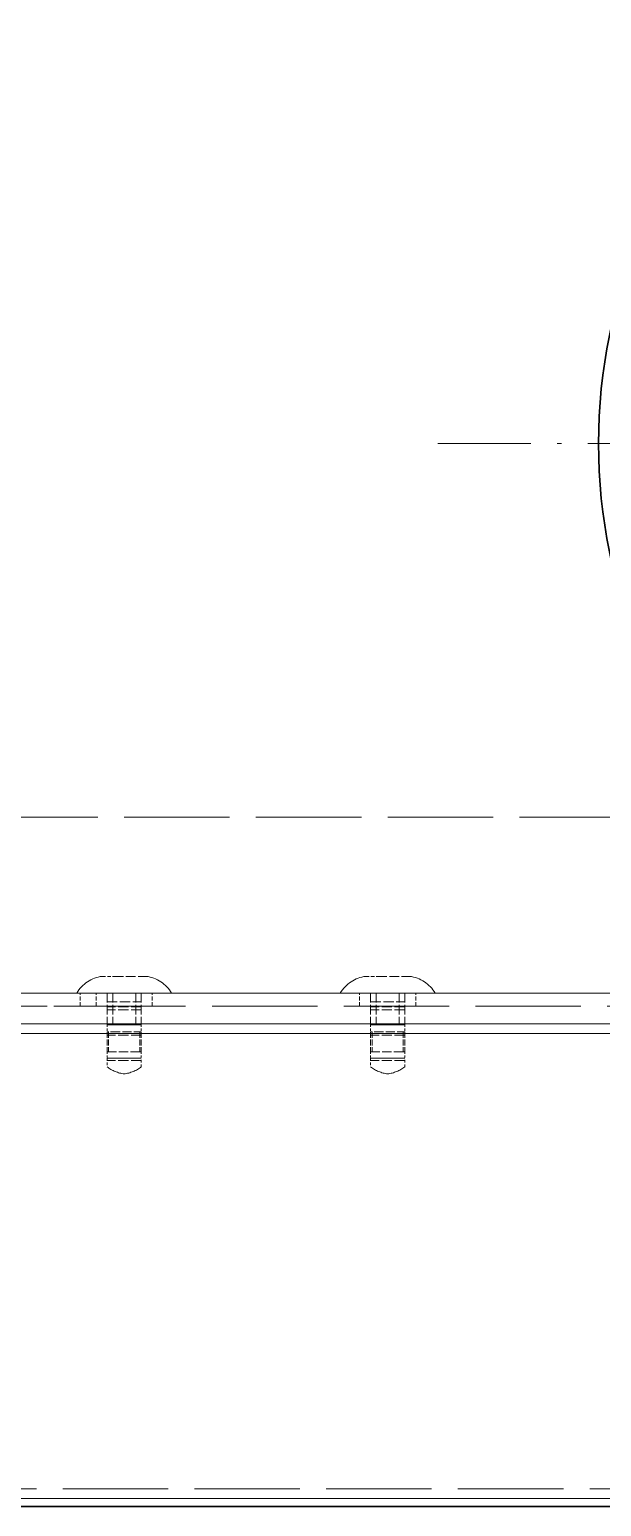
# Model space of a CAD drawing. Extents: x 23 to 587, y 4 to 413.
# Drawn here: x 249.5 to 282.1, y 147.7 to 231.7 of the extents above; entities that cross this region are included whole.
import ezdxf

# ---------------------------------------------------------------- set-up
doc = ezdxf.new("R2010")
doc.units = 0
doc.linetypes.add('DASHDOT', pattern=[18.5, 12, -3, 0.5, -3])
doc.linetypes.add('DASHED', pattern=[15, 12, -3])
doc.layers.get('0').update_dxf_attribs({"lineweight": 13})

# ---------------------------------------------------------------- blocks, each defined once
blk = doc.blocks.new('BLOCK350')
at = {"color": 7, "linetype": 'DASHDOT', "lineweight": 13}
for p, q in [((414.39, 232.7), (414.39, 74.1)), ((493.69, 153.4), (335.09, 153.4))]:
    blk.add_line(p, q, dxfattribs=at)
blk = doc.blocks.new('BLOCK372')
at = {"color": 7, "linetype": 'DASHED', "lineweight": 13}
for p, q in [((119.39, 110.9), (369.39, 110.9)), ((14.39, 90.9), (474.39, 90.9)), ((464.39, 90.9), (294.39, 90.9)), ((294.39, 89.4), (464.39, 89.4)), ((-65.61, 87.39), (556.39, 87.39)), ((-67.61, 34.5), (556.39, 34.5))]:
    blk.add_line(p, q, dxfattribs=at)
at = {"color": 7, "linetype": 'DASHED', "lineweight": 13, "ltscale": 0.032536}
for p, q in [((296.89, 92.8), (298.19, 92.8)), ((326.89, 92.8), (328.19, 92.8))]:
    blk.add_line(p, q, dxfattribs=at)
at = {"color": 7, "linetype": 'DASHED', "lineweight": 13, "ltscale": 0.092464}
for p, q in [((298.19, 92.8), (301.89, 92.8)), ((328.19, 92.8), (331.89, 92.8))]:
    blk.add_line(p, q, dxfattribs=at)
at = {"color": 7, "linetype": 'DASHED', "lineweight": 13, "ltscale": 0.25}
for p, q in [((294.39, 90.9), (284.39, 90.9)), ((294.39, 89.4), (284.39, 89.4))]:
    blk.add_line(p, q, dxfattribs=at)
at = {"color": 7, "linetype": 'DASHED', "lineweight": 13, "ltscale": 0.070278}
for p, q in [((293.99, 90.9), (296.8, 90.9)), ((323.99, 90.9), (326.8, 90.9))]:
    blk.add_line(p, q, dxfattribs=at)
at = {"color": 7, "linetype": 'DASHED', "lineweight": 13, "ltscale": 0.0375}
for p, q in [((294.39, 89.4), (294.39, 90.9)), ((296.19, 89.4), (296.19, 90.9)), ((302.59, 89.4), (302.59, 90.9)), ((326.19, 89.4), (326.19, 90.9)), ((332.59, 89.4), (332.59, 90.9))]:
    blk.add_line(p, q, dxfattribs=at)
at = {"color": 7, "linetype": 'DASHED', "lineweight": 13, "ltscale": 0.015972}
for p, q in [((296.8, 90.9), (297.44, 90.9)), ((326.8, 90.9), (327.44, 90.9))]:
    blk.add_line(p, q, dxfattribs=at)
at = {"color": 7, "linetype": 'DASHED', "lineweight": 13, "ltscale": 0.0975}
for p, q in [((297.44, 90.9), (301.34, 90.9)), ((327.44, 90.9), (331.34, 90.9)), ((297.44, 89.9), (301.34, 89.9)), ((301.34, 89.33), (297.44, 89.33)), ((327.44, 89.9), (331.34, 89.9)), ((331.34, 89.33), (327.44, 89.33)), ((301.34, 89), (297.44, 89)), ((331.34, 89), (327.44, 89)), ((301.34, 87.3), (297.44, 87.3)), ((301.34, 87.3), (297.44, 87.3)), ((301.34, 86.11), (297.44, 86.11)), ((331.34, 87.3), (327.44, 87.3)), ((331.34, 87.3), (327.44, 87.3)), ((331.34, 86.11), (327.44, 86.11)), ((301.34, 83.21), (297.44, 83.21)), ((331.34, 83.21), (327.44, 83.21))]:
    blk.add_line(p, q, dxfattribs=at)
at = {"color": 7, "linetype": 'DASHED', "lineweight": 13, "ltscale": 0.09}
for p, q in [((297.44, 90.9), (297.44, 87.3)), ((298.08, 90.9), (298.08, 87.3)), ((300.7, 90.9), (300.7, 87.3)), ((301.34, 90.9), (301.34, 87.3)), ((327.44, 90.9), (327.44, 87.3)), ((328.08, 90.9), (328.08, 87.3)), ((330.7, 90.9), (330.7, 87.3)), ((331.34, 90.9), (331.34, 87.3))]:
    blk.add_line(p, q, dxfattribs=at)
at = {"color": 7, "linetype": 'DASHED', "lineweight": 13, "ltscale": 0.08625}
for p, q in [((301.34, 90.9), (304.79, 90.9)), ((331.34, 90.9), (334.79, 90.9))]:
    blk.add_line(p, q, dxfattribs=at)
at = {"color": 7, "lineweight": 13}
for p, q in [((-65.61, 87.39), (554.39, 87.39)), ((-65.61, 86.31), (554.39, 86.31)), ((-67.61, 33.42), (556.39, 33.42))]:
    blk.add_line(p, q, dxfattribs=at)
at = {"color": 7, "linetype": 'DASHED', "lineweight": 13, "ltscale": 0.02}
for p, q in [((297.44, 87.3), (297.44, 86.5)), ((301.34, 87.3), (301.34, 86.5)), ((327.44, 87.3), (327.44, 86.5)), ((331.34, 87.3), (331.34, 86.5))]:
    blk.add_line(p, q, dxfattribs=at)
at = {"color": 7, "linetype": 'DASHED', "lineweight": 13, "ltscale": 0.011595}
for p, q in [((297.44, 87.3), (297.9, 87.3)), ((297.44, 86.5), (297.9, 86.5)), ((327.44, 87.3), (327.9, 87.3)), ((327.44, 86.5), (327.9, 86.5))]:
    blk.add_line(p, q, dxfattribs=at)
at = {"color": 7, "linetype": 'DASHED', "lineweight": 13, "ltscale": 0.05714}
for p, q in [((297.44, 86.5), (297.44, 84.21)), ((297.62, 86.5), (297.62, 84.21)), ((301.16, 86.5), (301.16, 84.21)), ((301.34, 86.5), (301.34, 84.21)), ((327.44, 86.5), (327.44, 84.21)), ((327.62, 86.5), (327.62, 84.21)), ((331.16, 86.5), (331.16, 84.21)), ((331.34, 86.5), (331.34, 84.21))]:
    blk.add_line(p, q, dxfattribs=at)
at = {"color": 7, "linetype": 'DASHED', "lineweight": 13, "ltscale": 0.085905}
for p, q in [((297.9, 87.3), (301.34, 87.3)), ((297.9, 86.5), (301.34, 86.5)), ((327.9, 87.3), (331.34, 87.3)), ((327.9, 86.5), (331.34, 86.5))]:
    blk.add_line(p, q, dxfattribs=at)
at = {"color": 7, "linetype": 'DASHED', "lineweight": 13, "ltscale": 0.01786}
for p, q in [((297.44, 84.21), (297.44, 83.5)), ((301.34, 84.21), (301.34, 83.5)), ((327.44, 84.21), (327.44, 83.5)), ((331.34, 84.21), (331.34, 83.5))]:
    blk.add_line(p, q, dxfattribs=at)
at = {"color": 7, "linetype": 'DASHED', "lineweight": 13, "ltscale": 0.004591}
for p, q in [((297.44, 84.21), (297.62, 84.21)), ((301.16, 84.21), (301.34, 84.21)), ((327.44, 84.21), (327.62, 84.21)), ((331.16, 84.21), (331.34, 84.21))]:
    blk.add_line(p, q, dxfattribs=at)
at = {"color": 7, "linetype": 'DASHED', "lineweight": 13, "ltscale": 0.088318}
for p, q in [((301.16, 84.21), (297.62, 84.21)), ((331.16, 84.21), (327.62, 84.21))]:
    blk.add_line(p, q, dxfattribs=at)
at = {"color": 7, "linetype": 'DASHED', "lineweight": 13, "ltscale": 0.013992}
for p, q in [((297.44, 83.5), (298, 83.5)), ((300.78, 83.5), (301.34, 83.5)), ((327.44, 83.5), (328, 83.5)), ((330.78, 83.5), (331.34, 83.5))]:
    blk.add_line(p, q, dxfattribs=at)
at = {"color": 7, "linetype": 'DASHED', "lineweight": 13, "ltscale": 0.083508}
for p, q in [((297.44, 83.5), (300.78, 83.5)), ((298, 83.5), (301.34, 83.5)), ((327.44, 83.5), (330.78, 83.5)), ((328, 83.5), (331.34, 83.5))]:
    blk.add_line(p, q, dxfattribs=at)
at = {"color": 7, "linetype": 'DASHED', "lineweight": 13, "ltscale": 0.025145}
for p, q in [((297.44, 83.5), (297.44, 82.49)), ((301.34, 82.49), (301.34, 83.5)), ((327.44, 83.5), (327.44, 82.49)), ((331.34, 82.49), (331.34, 83.5))]:
    blk.add_line(p, q, dxfattribs=at)
at = {"color": 7, "lineweight": 35}
blk.add_line((-67.61, 32.5), (556.39, 32.5), dxfattribs=at)
blk.add_circle((414.39, 153.4), 61, dxfattribs=at)
at = {"color": 7, "linetype": 'DASHED', "lineweight": 13}
for centre, radius, start, end in [((297.36, 88.92), 3.91, 96.896, 149.5674), ((301.42, 88.92), 3.91, 30.4326, 83.104), ((327.36, 88.92), 3.91, 96.896, 149.5674), ((331.42, 88.92), 3.91, 30.4326, 83.104), ((299.92, 85.79), 4.12, 233.0333, 262.6453), ((298.86, 85.79), 4.12, 277.3547, 306.9667), ((329.92, 85.79), 4.12, 233.0333, 262.6453), ((328.86, 85.79), 4.12, 277.3547, 306.9667)]:
    blk.add_arc(centre, radius, start, end, dxfattribs=at)

msp = doc.modelspace()

# ---------------------------------------------------------------- block references
at = {"lineweight": 0, "xscale": 0.5, "yscale": 0.5, "zscale": 0.5}
for name in ['BLOCK350', 'BLOCK372']:
    msp.add_blockref(name, (105.216, 131.474), dxfattribs=at)

doc.saveas('drawing.dxf')
